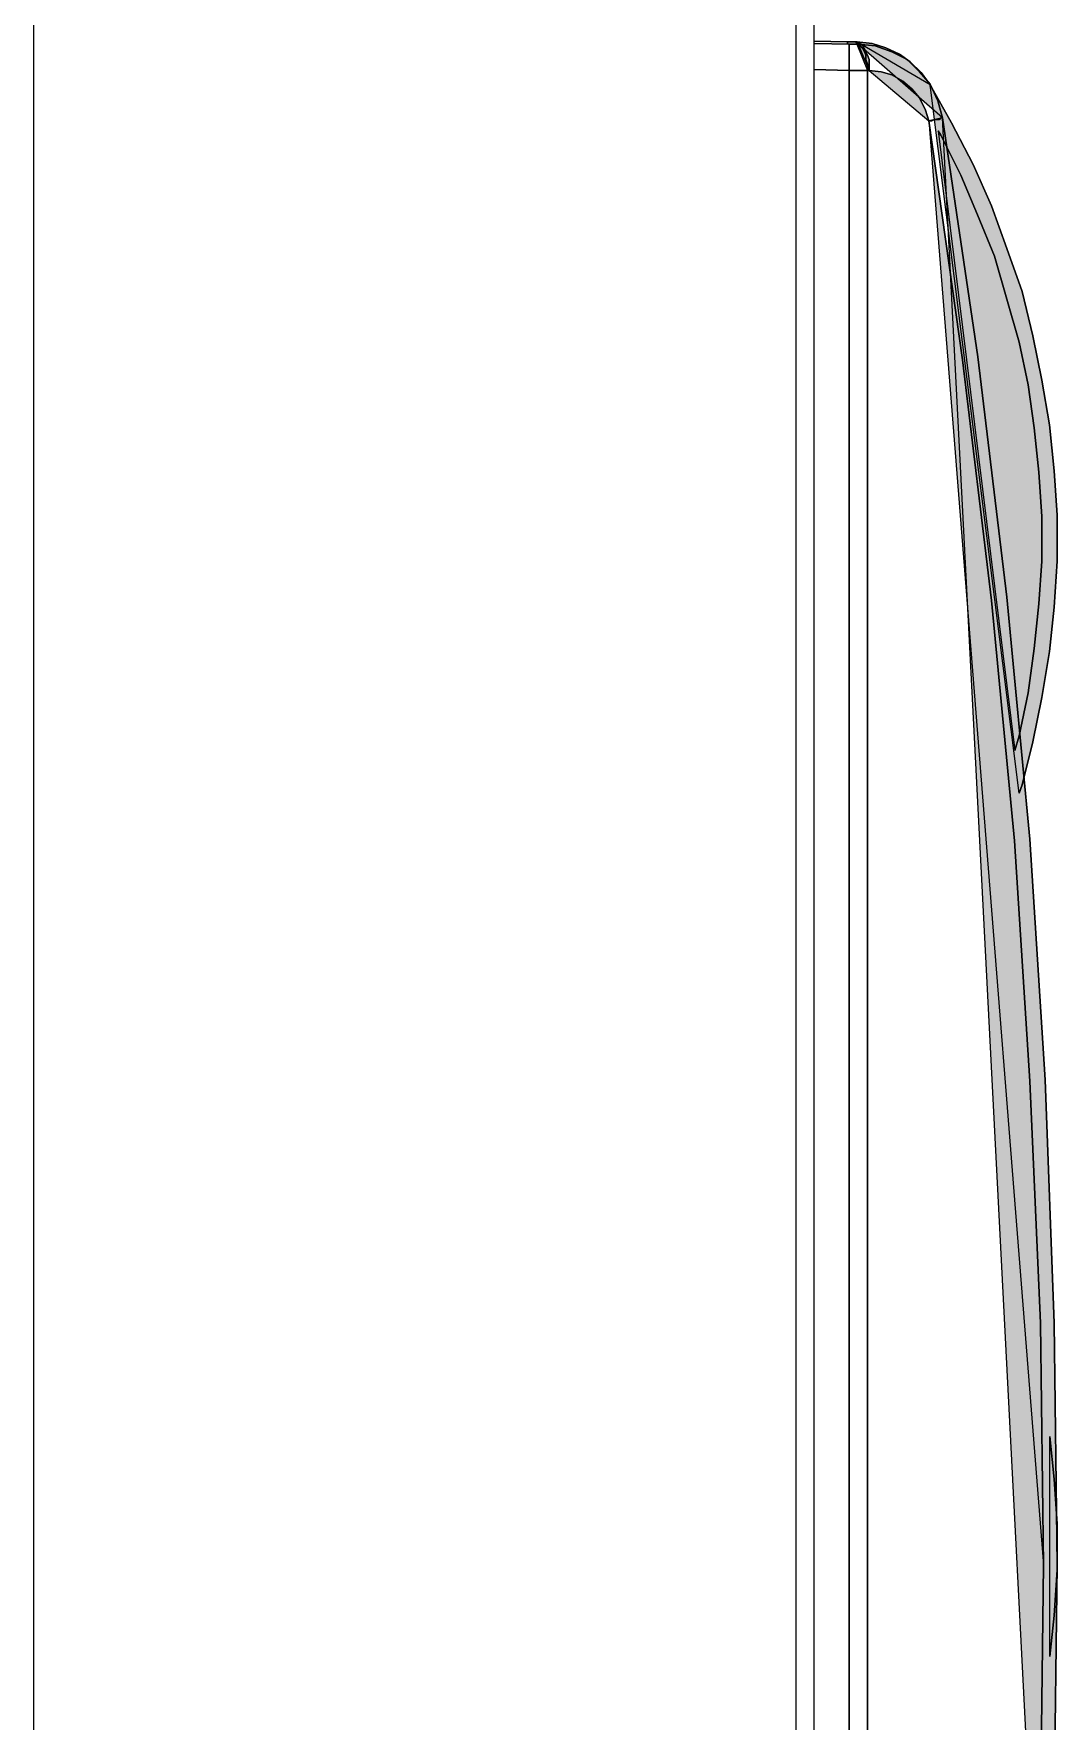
# Model space of a CAD drawing. Header units: centimetres. Extents: x -9.3 to 8.8, y -8.1 to 9.2.
# Drawn here: x 7.633 to 8.813, y 1.165 to 3.108 of the extents above; entities that cross this region are included whole.
import ezdxf

# ---------------------------------------------------------------- set-up
doc = ezdxf.new("R2010")
doc.units = ezdxf.units.CM
doc.header["$MEASUREMENT"] = 0
doc.layers.add('Camada 1', color=7, linetype='Continuous')

msp = doc.modelspace()

# ---------------------------------------------------------------- hatches: boundary and pattern name
at = {"layer": 'Camada 1', "true_color": 0x373435}
h = msp.add_hatch(color=250, dxfattribs=at)
edge = h.paths.add_edge_path()
edge.add_spline(control_points=[(8.5713, 3.09852), (8.5713, 3.09852), (8.53299, 3.09926), (8.53299, 3.09926), (8.53299, 3.09926), (8.5713, 3.09852), (8.5713, 3.09852)], knot_values=[0, 0, 0, 0, 0.5, 0.5, 0.5, 1, 1, 1, 1], degree=3, periodic=1)
h = msp.add_hatch(color=250, dxfattribs=at)
edge = h.paths.add_edge_path()
edge.add_spline(control_points=[(8.5731, 3.09563), (8.5731, 3.09563), (8.53299, 3.09672), (8.53299, 3.09672), (8.53299, 3.09672), (8.5731, 3.09563), (8.5731, 3.09563)], knot_values=[0, 0, 0, 0, 0.5, 0.5, 0.5, 1, 1, 1, 1], degree=3, periodic=1)
h = msp.add_hatch(color=250, dxfattribs=at)
edge = h.paths.add_edge_path()
edge.add_spline(control_points=[(8.5713, 3.09852), (8.5713, 3.09852), (8.5713, 3.09587), (8.5713, 3.09587), (8.5713, 3.09587), (8.5713, 3.09852), (8.5713, 3.09852)], knot_values=[0, 0, 0, 0, 0.5, 0.5, 0.5, 1, 1, 1, 1], degree=3, periodic=1)
h = msp.add_hatch(color=250, dxfattribs=at)
edge = h.paths.add_edge_path()
edge.add_spline(control_points=[(8.58012, 3.09852), (8.58012, 3.09852), (8.5713, 3.09852), (8.5713, 3.09852), (8.5713, 3.09852), (8.58012, 3.09852), (8.58012, 3.09852)], knot_values=[0, 0, 0, 0, 0.5, 0.5, 0.5, 1, 1, 1, 1], degree=3, periodic=1)
h = msp.add_hatch(color=250, dxfattribs=at)
edge = h.paths.add_edge_path()
edge.add_spline(control_points=[(8.5731, 3.09563), (8.5731, 3.09563), (8.5731, 3.06564), (8.5731, 3.06564), (8.5731, 3.06564), (8.5731, 3.09563), (8.5731, 3.09563)], knot_values=[0, 0, 0, 0, 0.5, 0.5, 0.5, 1, 1, 1, 1], degree=3, periodic=1)
h = msp.add_hatch(color=250, dxfattribs=at)
edge = h.paths.add_edge_path()
edge.add_spline(control_points=[(8.58192, 3.09563), (8.58192, 3.09563), (8.5731, 3.09563), (8.5731, 3.09563), (8.5731, 3.09563), (8.58192, 3.09563), (8.58192, 3.09563)], knot_values=[0, 0, 0, 0, 0.5, 0.5, 0.5, 1, 1, 1, 1], degree=3, periodic=1)
h = msp.add_hatch(color=250, dxfattribs=at)
edge = h.paths.add_edge_path()
edge.add_spline(control_points=[(8.58012, 3.09852), (8.58012, 3.09852), (8.58192, 3.09675), (8.58192, 3.09675), (8.58192, 3.09675), (8.58419, 3.09561), (8.58419, 3.09561), (8.58419, 3.09561), (8.58012, 3.09852), (8.58012, 3.09852)], knot_values=[0, 0, 0, 0, 0.3333333, 0.3333333, 0.3333333, 0.6666667, 0.6666667, 0.6666667, 1, 1, 1, 1], degree=3, periodic=1)
h = msp.add_hatch(color=250, dxfattribs=at)
edge = h.paths.add_edge_path()
edge.add_spline(control_points=[(8.58192, 3.09852), (8.58192, 3.09852), (8.58012, 3.09852), (8.58012, 3.09852), (8.58012, 3.09852), (8.58192, 3.09852), (8.58192, 3.09852)], knot_values=[0, 0, 0, 0, 0.5, 0.5, 0.5, 1, 1, 1, 1], degree=3, periodic=1)
h = msp.add_hatch(color=250, dxfattribs=at)
edge = h.paths.add_edge_path()
edge.add_spline(control_points=[(8.58192, 3.09852), (8.58192, 3.09852), (8.58541, 3.09675), (8.58541, 3.09675), (8.58541, 3.09675), (8.58709, 3.0951), (8.58709, 3.0951), (8.58709, 3.0951), (8.58192, 3.09852), (8.58192, 3.09852)], knot_values=[0, 0, 0, 0, 0.3333333, 0.3333333, 0.3333333, 0.6666667, 0.6666667, 0.6666667, 1, 1, 1, 1], degree=3, periodic=1)
h = msp.add_hatch(color=250, dxfattribs=at)
edge = h.paths.add_edge_path()
edge.add_spline(control_points=[(8.66655, 3.04913), (8.66655, 3.04913), (8.656, 3.06324), (8.656, 3.06324), (8.656, 3.06324), (8.64362, 3.07559), (8.64362, 3.07559), (8.64362, 3.07559), (8.63127, 3.08441), (8.63127, 3.08441), (8.63127, 3.08441), (8.6154, 3.09146), (8.6154, 3.09146), (8.6154, 3.09146), (8.59952, 3.09675), (8.59952, 3.09675), (8.59952, 3.09675), (8.58192, 3.09852), (8.58192, 3.09852), (8.58192, 3.09852), (8.66655, 3.04913), (8.66655, 3.04913)], knot_values=[0, 0, 0, 0, 0.1428571, 0.1428571, 0.1428571, 0.2857143, 0.2857143, 0.2857143, 0.4285714, 0.4285714, 0.4285714, 0.5714286, 0.5714286, 0.5714286, 0.7142857, 0.7142857, 0.7142857, 0.8571429, 0.8571429, 0.8571429, 1, 1, 1, 1], degree=3, periodic=1)
h = msp.add_hatch(color=250, dxfattribs=at)
edge = h.paths.add_edge_path()
edge.add_spline(control_points=[(8.58192, 3.09563), (8.58192, 3.09563), (8.58368, 3.09563), (8.58368, 3.09563), (8.58368, 3.09563), (8.58545, 3.09386), (8.58545, 3.09386), (8.58545, 3.09386), (8.58897, 3.09033), (8.58897, 3.09033), (8.58897, 3.09033), (8.59074, 3.08681), (8.59074, 3.08681), (8.59074, 3.08681), (8.5925, 3.08328), (8.5925, 3.08328), (8.5925, 3.08328), (8.5925, 3.07799), (8.5925, 3.07799), (8.5925, 3.07799), (8.59427, 3.0727), (8.59427, 3.0727), (8.59427, 3.0727), (8.59427, 3.06564), (8.59427, 3.06564), (8.59427, 3.06564), (8.58192, 3.09563), (8.58192, 3.09563)], knot_values=[0, 0, 0, 0, 0.1111111, 0.1111111, 0.1111111, 0.2222222, 0.2222222, 0.2222222, 0.3333333, 0.3333333, 0.3333333, 0.4444444, 0.4444444, 0.4444444, 0.5555556, 0.5555556, 0.5555556, 0.6666667, 0.6666667, 0.6666667, 0.7777778, 0.7777778, 0.7777778, 0.8888889, 0.8888889, 0.8888889, 1, 1, 1, 1], degree=3, periodic=1)
h = msp.add_hatch(color=250, dxfattribs=at)
edge = h.paths.add_edge_path()
edge.add_spline(control_points=[(8.58368, 3.09563), (8.58368, 3.09563), (8.58192, 3.09563), (8.58192, 3.09563), (8.58192, 3.09563), (8.58368, 3.09563), (8.58368, 3.09563)], knot_values=[0, 0, 0, 0, 0.5, 0.5, 0.5, 1, 1, 1, 1], degree=3, periodic=1)
h = msp.add_hatch(color=250, dxfattribs=at)
edge = h.paths.add_edge_path()
edge.add_spline(control_points=[(8.58368, 3.09563), (8.58368, 3.09563), (8.58721, 3.09563), (8.58721, 3.09563), (8.58721, 3.09563), (8.58897, 3.09386), (8.58897, 3.09386), (8.58897, 3.09386), (8.59074, 3.09033), (8.59074, 3.09033), (8.59074, 3.09033), (8.5925, 3.08681), (8.5925, 3.08681), (8.5925, 3.08681), (8.59427, 3.08328), (8.59427, 3.08328), (8.59427, 3.08328), (8.59603, 3.07799), (8.59603, 3.07799), (8.59603, 3.07799), (8.59603, 3.06564), (8.59603, 3.06564), (8.59603, 3.06564), (8.58368, 3.09563), (8.58368, 3.09563)], knot_values=[0, 0, 0, 0, 0.125, 0.125, 0.125, 0.25, 0.25, 0.25, 0.375, 0.375, 0.375, 0.5, 0.5, 0.5, 0.625, 0.625, 0.625, 0.75, 0.75, 0.75, 0.875, 0.875, 0.875, 1, 1, 1, 1], degree=3, periodic=1)
h = msp.add_hatch(color=250, dxfattribs=at)
edge = h.paths.add_edge_path()
edge.add_spline(control_points=[(8.6807, 3.01096), (8.6807, 3.01096), (8.6754, 3.03036), (8.6754, 3.03036), (8.6754, 3.03036), (8.66658, 3.04976), (8.66658, 3.04976), (8.66658, 3.04976), (8.65424, 3.06388), (8.65424, 3.06388), (8.65424, 3.06388), (8.64013, 3.07799), (8.64013, 3.07799), (8.64013, 3.07799), (8.62249, 3.08681), (8.62249, 3.08681), (8.62249, 3.08681), (8.60308, 3.09386), (8.60308, 3.09386), (8.60308, 3.09386), (8.58368, 3.09563), (8.58368, 3.09563), (8.58368, 3.09563), (8.6807, 3.01096), (8.6807, 3.01096)], knot_values=[0, 0, 0, 0, 0.125, 0.125, 0.125, 0.25, 0.25, 0.25, 0.375, 0.375, 0.375, 0.5, 0.5, 0.5, 0.625, 0.625, 0.625, 0.75, 0.75, 0.75, 0.875, 0.875, 0.875, 1, 1, 1, 1], degree=3, periodic=1)
h = msp.add_hatch(color=250, dxfattribs=at)
edge = h.paths.add_edge_path()
edge.add_spline(control_points=[(8.53299, 3.06677), (8.53299, 3.06677), (8.5731, 3.06564), (8.5731, 3.06564), (8.5731, 3.06564), (8.53299, 3.06677), (8.53299, 3.06677)], knot_values=[0, 0, 0, 0, 0.5, 0.5, 0.5, 1, 1, 1, 1], degree=3, periodic=1)
h = msp.add_hatch(color=250, dxfattribs=at)
edge = h.paths.add_edge_path()
edge.add_spline(control_points=[(8.5731, 3.06564), (8.5731, 3.06564), (8.5731, -0.37747), (8.5731, -0.37747), (8.5731, -0.37747), (8.5731, 1.09407), (8.5731, 1.09407), (8.5731, 1.09407), (8.5731, -0.37747), (8.5731, -0.37747), (8.5731, -0.37747), (8.5731, 1.09407), (8.5731, 1.09407), (8.5731, 1.09407), (8.5731, -0.37747), (8.5731, -0.37747), (8.5731, -0.37747), (8.5731, 1.09407), (8.5731, 1.09407), (8.5731, 1.09407), (8.5731, -0.37747), (8.5731, -0.37747), (8.5731, -0.37747), (8.5731, 1.09407), (8.5731, 1.09407), (8.5731, 1.09407), (8.5731, 3.06564), (8.5731, 3.06564)], knot_values=[0, 0, 0, 0, 0.1111111, 0.1111111, 0.1111111, 0.2222222, 0.2222222, 0.2222222, 0.3333333, 0.3333333, 0.3333333, 0.4444444, 0.4444444, 0.4444444, 0.5555556, 0.5555556, 0.5555556, 0.6666667, 0.6666667, 0.6666667, 0.7777778, 0.7777778, 0.7777778, 0.8888889, 0.8888889, 0.8888889, 1, 1, 1, 1], degree=3, periodic=1)
h = msp.add_hatch(color=250, dxfattribs=at)
edge = h.paths.add_edge_path()
edge.add_spline(control_points=[(8.5731, 3.06564), (8.5731, 3.06564), (8.59427, 3.06564), (8.59427, 3.06564), (8.59427, 3.06564), (8.5731, 3.06564), (8.5731, 3.06564)], knot_values=[0, 0, 0, 0, 0.5, 0.5, 0.5, 1, 1, 1, 1], degree=3, periodic=1)
h = msp.add_hatch(color=250, dxfattribs=at)
edge = h.paths.add_edge_path()
edge.add_spline(control_points=[(8.59427, -0.37747), (8.59427, -0.37747), (8.59427, 3.06564), (8.59427, 3.06564), (8.59427, 3.06564), (8.59427, -0.37747), (8.59427, -0.37747)], knot_values=[0, 0, 0, 0, 0.5, 0.5, 0.5, 1, 1, 1, 1], degree=3, periodic=1)
h = msp.add_hatch(color=250, dxfattribs=at)
edge = h.paths.add_edge_path()
edge.add_spline(control_points=[(8.59427, 3.06564), (8.59427, 3.06564), (8.59603, 3.06564), (8.59603, 3.06564), (8.59603, 3.06564), (8.59427, 3.06564), (8.59427, 3.06564)], knot_values=[0, 0, 0, 0, 0.5, 0.5, 0.5, 1, 1, 1, 1], degree=3, periodic=1)
h = msp.add_hatch(color=250, dxfattribs=at)
edge = h.paths.add_edge_path()
edge.add_spline(control_points=[(8.59603, 3.06564), (8.59603, 3.06564), (8.61014, 3.06388), (8.61014, 3.06388), (8.61014, 3.06388), (8.62249, 3.06035), (8.62249, 3.06035), (8.62249, 3.06035), (8.63483, 3.05329), (8.63483, 3.05329), (8.63483, 3.05329), (8.64542, 3.04447), (8.64542, 3.04447), (8.64542, 3.04447), (8.65424, 3.03389), (8.65424, 3.03389), (8.65424, 3.03389), (8.66129, 3.01978), (8.66129, 3.01978), (8.66129, 3.01978), (8.66482, 3.00743), (8.66482, 3.00743), (8.66482, 3.00743), (8.59603, 3.06564), (8.59603, 3.06564)], knot_values=[0, 0, 0, 0, 0.125, 0.125, 0.125, 0.25, 0.25, 0.25, 0.375, 0.375, 0.375, 0.5, 0.5, 0.5, 0.625, 0.625, 0.625, 0.75, 0.75, 0.75, 0.875, 0.875, 0.875, 1, 1, 1, 1], degree=3, periodic=1)
h = msp.add_hatch(color=250, dxfattribs=at)
edge = h.paths.add_edge_path()
edge.add_spline(control_points=[(8.66655, 3.04913), (8.66655, 3.04913), (8.66655, 3.04737), (8.66655, 3.04737), (8.66655, 3.04737), (8.66612, 3.04693), (8.66612, 3.04693), (8.66612, 3.04693), (8.66655, 3.04913), (8.66655, 3.04913)], knot_values=[0, 0, 0, 0, 0.3333333, 0.3333333, 0.3333333, 0.6666667, 0.6666667, 0.6666667, 1, 1, 1, 1], degree=3, periodic=1)
h = msp.add_hatch(color=250, dxfattribs=at)
edge = h.paths.add_edge_path()
edge.add_spline(control_points=[(8.76903, 2.23319), (8.76903, 2.23319), (8.77242, 2.24303), (8.77242, 2.24303), (8.77242, 2.24303), (8.78473, 2.29242), (8.78473, 2.29242), (8.78473, 2.29242), (8.79535, 2.34357), (8.79535, 2.34357), (8.79535, 2.34357), (8.80417, 2.39649), (8.80417, 2.39649), (8.80417, 2.39649), (8.80946, 2.44764), (8.80946, 2.44764), (8.80946, 2.44764), (8.81299, 2.50056), (8.81299, 2.50056), (8.81299, 2.50056), (8.81299, 2.55348), (8.81299, 2.55348), (8.81299, 2.55348), (8.80946, 2.60463), (8.80946, 2.60463), (8.80946, 2.60463), (8.80417, 2.65755), (8.80417, 2.65755), (8.80417, 2.65755), (8.79535, 2.7087), (8.79535, 2.7087), (8.79535, 2.7087), (8.78473, 2.75985), (8.78473, 2.75985), (8.78473, 2.75985), (8.77242, 2.811), (8.77242, 2.811), (8.77242, 2.811), (8.75478, 2.86039), (8.75478, 2.86039), (8.75478, 2.86039), (8.73714, 2.90978), (8.73714, 2.90978), (8.73714, 2.90978), (8.71594, 2.95741), (8.71594, 2.95741), (8.71594, 2.95741), (8.69128, 3.00503), (8.69128, 3.00503), (8.69128, 3.00503), (8.66655, 3.04913), (8.66655, 3.04913), (8.66655, 3.04913), (8.76903, 2.23319), (8.76903, 2.23319)], knot_values=[0, 0, 0, 0, 0.0555556, 0.0555556, 0.0555556, 0.1111111, 0.1111111, 0.1111111, 0.1666667, 0.1666667, 0.1666667, 0.2222222, 0.2222222, 0.2222222, 0.2777778, 0.2777778, 0.2777778, 0.3333333, 0.3333333, 0.3333333, 0.3888889, 0.3888889, 0.3888889, 0.4444444, 0.4444444, 0.4444444, 0.5, 0.5, 0.5, 0.5555556, 0.5555556, 0.5555556, 0.6111111, 0.6111111, 0.6111111, 0.6666667, 0.6666667, 0.6666667, 0.7222222, 0.7222222, 0.7222222, 0.7777778, 0.7777778, 0.7777778, 0.8333333, 0.8333333, 0.8333333, 0.8888889, 0.8888889, 0.8888889, 0.9444444, 0.9444444, 0.9444444, 1, 1, 1, 1], degree=3, periodic=1)
h = msp.add_hatch(color=250, dxfattribs=at)
edge = h.paths.add_edge_path()
edge.add_spline(control_points=[(8.6807, 3.01096), (8.6807, 3.01096), (8.67893, 3.01096), (8.67893, 3.01096), (8.67893, 3.01096), (8.67717, 3.0092), (8.67717, 3.0092), (8.67717, 3.0092), (8.67188, 3.0092), (8.67188, 3.0092), (8.67188, 3.0092), (8.66835, 3.00743), (8.66835, 3.00743), (8.66835, 3.00743), (8.66482, 3.00743), (8.66482, 3.00743), (8.66482, 3.00743), (8.6807, 3.01096), (8.6807, 3.01096)], knot_values=[0, 0, 0, 0, 0.1666667, 0.1666667, 0.1666667, 0.3333333, 0.3333333, 0.3333333, 0.5, 0.5, 0.5, 0.6666667, 0.6666667, 0.6666667, 0.8333333, 0.8333333, 0.8333333, 1, 1, 1, 1], degree=3, periodic=1)
h = msp.add_hatch(color=250, dxfattribs=at)
edge = h.paths.add_edge_path()
edge.add_spline(control_points=[(8.66482, 3.00743), (8.66482, 3.00743), (8.70363, 2.73226), (8.70363, 2.73226), (8.70363, 2.73226), (8.73714, 2.45533), (8.73714, 2.45533), (8.73714, 2.45533), (8.7636, 2.1784), (8.7636, 2.1784), (8.7636, 2.1784), (8.78124, 1.90147), (8.78124, 1.90147), (8.78124, 1.90147), (8.79358, 1.62278), (8.79358, 1.62278), (8.79358, 1.62278), (8.79711, 1.34408), (8.79711, 1.34408), (8.79711, 1.34408), (8.79394, 1.09407), (8.79394, 1.09407), (8.79394, 1.09407), (8.79711, 1.34408), (8.79711, 1.34408), (8.79711, 1.34408), (8.66482, 3.00743), (8.66482, 3.00743)], knot_values=[0, 0, 0, 0, 0.1111111, 0.1111111, 0.1111111, 0.2222222, 0.2222222, 0.2222222, 0.3333333, 0.3333333, 0.3333333, 0.4444444, 0.4444444, 0.4444444, 0.5555556, 0.5555556, 0.5555556, 0.6666667, 0.6666667, 0.6666667, 0.7777778, 0.7777778, 0.7777778, 0.8888889, 0.8888889, 0.8888889, 1, 1, 1, 1], degree=3, periodic=1)
h = msp.add_hatch(color=250, dxfattribs=at)
edge = h.paths.add_edge_path()
edge.add_spline(control_points=[(8.67576, 2.99615), (8.67576, 2.99615), (8.6789, 2.99092), (8.6789, 2.99092), (8.6789, 2.99092), (8.70183, 2.94506), (8.70183, 2.94506), (8.70183, 2.94506), (8.72123, 2.8992), (8.72123, 2.8992), (8.72123, 2.8992), (8.74067, 2.85157), (8.74067, 2.85157), (8.74067, 2.85157), (8.75478, 2.80219), (8.75478, 2.80219), (8.75478, 2.80219), (8.76889, 2.7528), (8.76889, 2.7528), (8.76889, 2.7528), (8.77944, 2.70341), (8.77944, 2.70341), (8.77944, 2.70341), (8.78653, 2.65402), (8.78653, 2.65402), (8.78653, 2.65402), (8.79182, 2.60287), (8.79182, 2.60287), (8.79182, 2.60287), (8.79535, 2.55171), (8.79535, 2.55171), (8.79535, 2.55171), (8.79535, 2.50056), (8.79535, 2.50056), (8.79535, 2.50056), (8.79182, 2.45117), (8.79182, 2.45117), (8.79182, 2.45117), (8.78653, 2.40002), (8.78653, 2.40002), (8.78653, 2.40002), (8.77944, 2.34887), (8.77944, 2.34887), (8.77944, 2.34887), (8.76889, 2.29948), (8.76889, 2.29948), (8.76889, 2.29948), (8.76403, 2.28249), (8.76403, 2.28249), (8.76403, 2.28249), (8.67576, 2.99615), (8.67576, 2.99615)], knot_values=[0, 0, 0, 0, 0.0588235, 0.0588235, 0.0588235, 0.1176471, 0.1176471, 0.1176471, 0.1764706, 0.1764706, 0.1764706, 0.2352941, 0.2352941, 0.2352941, 0.2941176, 0.2941176, 0.2941176, 0.3529412, 0.3529412, 0.3529412, 0.4117647, 0.4117647, 0.4117647, 0.4705882, 0.4705882, 0.4705882, 0.5294118, 0.5294118, 0.5294118, 0.5882353, 0.5882353, 0.5882353, 0.6470588, 0.6470588, 0.6470588, 0.7058824, 0.7058824, 0.7058824, 0.7647059, 0.7647059, 0.7647059, 0.8235294, 0.8235294, 0.8235294, 0.8823529, 0.8823529, 0.8823529, 0.9411765, 0.9411765, 0.9411765, 1, 1, 1, 1], degree=3, periodic=1)
h = msp.add_hatch(color=250, dxfattribs=at)
edge = h.paths.add_edge_path()
edge.add_spline(control_points=[(8.79711, 0.7589), (8.79711, 0.7589), (8.79888, 0.7867), (8.79888, 0.7867), (8.79888, 0.7867), (8.80946, 1.06539), (8.80946, 1.06539), (8.80946, 1.06539), (8.81299, 1.34408), (8.81299, 1.34408), (8.81299, 1.34408), (8.80946, 1.62278), (8.80946, 1.62278), (8.80946, 1.62278), (8.79888, 1.90324), (8.79888, 1.90324), (8.79888, 1.90324), (8.78124, 2.18017), (8.78124, 2.18017), (8.78124, 2.18017), (8.75478, 2.45886), (8.75478, 2.45886), (8.75478, 2.45886), (8.72127, 2.73579), (8.72127, 2.73579), (8.72127, 2.73579), (8.6807, 3.01096), (8.6807, 3.01096), (8.6807, 3.01096), (8.72127, 2.73579), (8.72127, 2.73579), (8.72127, 2.73579), (8.6807, 3.01096), (8.6807, 3.01096), (8.6807, 3.01096), (8.79711, 0.7589), (8.79711, 0.7589)], knot_values=[0, 0, 0, 0, 0.0833333, 0.0833333, 0.0833333, 0.1666667, 0.1666667, 0.1666667, 0.25, 0.25, 0.25, 0.3333333, 0.3333333, 0.3333333, 0.4166667, 0.4166667, 0.4166667, 0.5, 0.5, 0.5, 0.5833333, 0.5833333, 0.5833333, 0.6666667, 0.6666667, 0.6666667, 0.75, 0.75, 0.75, 0.8333333, 0.8333333, 0.8333333, 0.9166667, 0.9166667, 0.9166667, 1, 1, 1, 1], degree=3, periodic=1)
h = msp.add_hatch(color=250, dxfattribs=at)
edge = h.paths.add_edge_path()
edge.add_spline(control_points=[(8.80946, 2.59581), (8.80946, 2.59581), (8.80946, 2.59581), (8.80946, 2.59581)], knot_values=[0, 0, 0, 0, 1, 1, 1, 1], degree=3, periodic=1)
h = msp.add_hatch(color=250, dxfattribs=at)
edge = h.paths.add_edge_path()
edge.add_spline(control_points=[(8.80946, 2.45646), (8.80946, 2.45646), (8.80946, 2.45646), (8.80946, 2.45646)], knot_values=[0, 0, 0, 0, 1, 1, 1, 1], degree=3, periodic=1)
h = msp.add_hatch(color=250, dxfattribs=at)
edge = h.paths.add_edge_path()
edge.add_spline(control_points=[(8.8046, 1.23917), (8.8046, 1.23917), (8.80946, 1.28612), (8.80946, 1.28612), (8.80946, 1.28612), (8.81299, 1.33907), (8.81299, 1.33907), (8.81299, 1.33907), (8.81299, 1.39196), (8.81299, 1.39196), (8.81299, 1.39196), (8.80946, 1.44314), (8.80946, 1.44314), (8.80946, 1.44314), (8.80451, 1.4926), (8.80451, 1.4926), (8.80451, 1.4926), (8.8046, 1.23917), (8.8046, 1.23917)], knot_values=[0, 0, 0, 0, 0.1666667, 0.1666667, 0.1666667, 0.3333333, 0.3333333, 0.3333333, 0.5, 0.5, 0.5, 0.6666667, 0.6666667, 0.6666667, 0.8333333, 0.8333333, 0.8333333, 1, 1, 1, 1], degree=3, periodic=1)
h = msp.add_hatch(color=250, dxfattribs=at)
edge = h.paths.add_edge_path()
edge.add_spline(control_points=[(8.80946, 1.43432), (8.80946, 1.43432), (8.80946, 1.43432), (8.80946, 1.43432)], knot_values=[0, 0, 0, 0, 1, 1, 1, 1], degree=3, periodic=1)
h = msp.add_hatch(color=250, dxfattribs=at)
edge = h.paths.add_edge_path()
edge.add_spline(control_points=[(8.80946, 1.29494), (8.80946, 1.29494), (8.80946, 1.29494), (8.80946, 1.29494)], knot_values=[0, 0, 0, 0, 1, 1, 1, 1], degree=3, periodic=1)

# ---------------------------------------------------------------- linework, layer by layer
at = {"layer": 'Camada 1', "color": 250, "lineweight": 25}
for points in [[(7.6334, -2.70228), (7.6334, -2.70228), (7.6334, 8.93939), (7.6334, 8.93939)], [(8.51182, 8.93939), (8.51182, 8.93939), (8.51182, -2.70228), (8.51182, -2.70228)], [(8.53299, -2.70228), (8.53299, -2.70228), (8.53299, 8.93939), (8.53299, 8.93939)], [(8.5713, 3.09852), (8.5713, 3.09852), (8.53299, 3.09926), (8.53299, 3.09926)], [(8.5731, 3.09563), (8.5731, 3.09563), (8.53299, 3.09672), (8.53299, 3.09672)], [(8.5713, 3.09852), (8.5713, 3.09852), (8.5713, 3.09587), (8.5713, 3.09587)], [(8.58012, 3.09852), (8.58012, 3.09852), (8.5713, 3.09852), (8.5713, 3.09852)], [(8.5731, 3.09563), (8.5731, 3.09563), (8.5731, 3.06564), (8.5731, 3.06564)], [(8.58192, 3.09563), (8.58192, 3.09563), (8.5731, 3.09563), (8.5731, 3.09563)], [(8.58192, 3.09852), (8.58192, 3.09852), (8.58012, 3.09852), (8.58012, 3.09852)], [(8.58368, 3.09563), (8.58368, 3.09563), (8.58192, 3.09563), (8.58192, 3.09563)], [(8.53299, 3.06677), (8.53299, 3.06677), (8.5731, 3.06564), (8.5731, 3.06564)], [(8.5731, 3.06564), (8.5731, 3.06564), (8.59427, 3.06564), (8.59427, 3.06564)], [(8.59427, -0.37747), (8.59427, -0.37747), (8.59427, 3.06564), (8.59427, 3.06564)], [(8.59427, 3.06564), (8.59427, 3.06564), (8.59603, 3.06564), (8.59603, 3.06564)], [(8.80946, 2.59581), (8.80946, 2.59581), (8.80946, 2.59581), (8.80946, 2.59581)], [(8.80946, 2.45646), (8.80946, 2.45646), (8.80946, 2.45646), (8.80946, 2.45646)], [(8.80946, 1.43432), (8.80946, 1.43432), (8.80946, 1.43432), (8.80946, 1.43432)], [(8.80946, 1.29494), (8.80946, 1.29494), (8.80946, 1.29494), (8.80946, 1.29494)]]:
    msp.add_open_spline(points, degree=3, dxfattribs=at)
at = {"layer": 'Camada 1', "color": 250}
for points, knots in [([(8.5713, 3.09852), (8.5713, 3.09852), (8.53299, 3.09926), (8.53299, 3.09926), (8.53299, 3.09926), (8.5713, 3.09852), (8.5713, 3.09852)], [0, 0, 0, 0, 0.5, 0.5, 0.5, 1, 1, 1, 1]), ([(8.5731, 3.09563), (8.5731, 3.09563), (8.53299, 3.09672), (8.53299, 3.09672), (8.53299, 3.09672), (8.5731, 3.09563), (8.5731, 3.09563)], [0, 0, 0, 0, 0.5, 0.5, 0.5, 1, 1, 1, 1]), ([(8.5713, 3.09852), (8.5713, 3.09852), (8.5713, 3.09587), (8.5713, 3.09587), (8.5713, 3.09587), (8.5713, 3.09852), (8.5713, 3.09852)], [0, 0, 0, 0, 0.5, 0.5, 0.5, 1, 1, 1, 1]), ([(8.58012, 3.09852), (8.58012, 3.09852), (8.5713, 3.09852), (8.5713, 3.09852), (8.5713, 3.09852), (8.58012, 3.09852), (8.58012, 3.09852)], [0, 0, 0, 0, 0.5, 0.5, 0.5, 1, 1, 1, 1]), ([(8.5731, 3.09563), (8.5731, 3.09563), (8.5731, 3.06564), (8.5731, 3.06564), (8.5731, 3.06564), (8.5731, 3.09563), (8.5731, 3.09563)], [0, 0, 0, 0, 0.5, 0.5, 0.5, 1, 1, 1, 1]), ([(8.58192, 3.09563), (8.58192, 3.09563), (8.5731, 3.09563), (8.5731, 3.09563), (8.5731, 3.09563), (8.58192, 3.09563), (8.58192, 3.09563)], [0, 0, 0, 0, 0.5, 0.5, 0.5, 1, 1, 1, 1]), ([(8.58012, 3.09852), (8.58012, 3.09852), (8.58192, 3.09675), (8.58192, 3.09675), (8.58192, 3.09675), (8.58419, 3.09561), (8.58419, 3.09561), (8.58419, 3.09561), (8.58012, 3.09852), (8.58012, 3.09852)], [0, 0, 0, 0, 0.3333333, 0.3333333, 0.3333333, 0.6666667, 0.6666667, 0.6666667, 1, 1, 1, 1]), ([(8.58192, 3.09852), (8.58192, 3.09852), (8.58012, 3.09852), (8.58012, 3.09852), (8.58012, 3.09852), (8.58192, 3.09852), (8.58192, 3.09852)], [0, 0, 0, 0, 0.5, 0.5, 0.5, 1, 1, 1, 1]), ([(8.58192, 3.09852), (8.58192, 3.09852), (8.58541, 3.09675), (8.58541, 3.09675), (8.58541, 3.09675), (8.58709, 3.0951), (8.58709, 3.0951), (8.58709, 3.0951), (8.58192, 3.09852), (8.58192, 3.09852)], [0, 0, 0, 0, 0.3333333, 0.3333333, 0.3333333, 0.6666667, 0.6666667, 0.6666667, 1, 1, 1, 1]), ([(8.66655, 3.04913), (8.66655, 3.04913), (8.656, 3.06324), (8.656, 3.06324), (8.656, 3.06324), (8.64362, 3.07559), (8.64362, 3.07559), (8.64362, 3.07559), (8.63127, 3.08441), (8.63127, 3.08441), (8.63127, 3.08441), (8.6154, 3.09146), (8.6154, 3.09146), (8.6154, 3.09146), (8.59952, 3.09675), (8.59952, 3.09675), (8.59952, 3.09675), (8.58192, 3.09852), (8.58192, 3.09852), (8.58192, 3.09852), (8.66655, 3.04913), (8.66655, 3.04913)], [0, 0, 0, 0, 0.1428571, 0.1428571, 0.1428571, 0.2857143, 0.2857143, 0.2857143, 0.4285714, 0.4285714, 0.4285714, 0.5714286, 0.5714286, 0.5714286, 0.7142857, 0.7142857, 0.7142857, 0.8571429, 0.8571429, 0.8571429, 1, 1, 1, 1]), ([(8.58192, 3.09563), (8.58192, 3.09563), (8.58368, 3.09563), (8.58368, 3.09563), (8.58368, 3.09563), (8.58545, 3.09386), (8.58545, 3.09386), (8.58545, 3.09386), (8.58897, 3.09033), (8.58897, 3.09033), (8.58897, 3.09033), (8.59074, 3.08681), (8.59074, 3.08681), (8.59074, 3.08681), (8.5925, 3.08328), (8.5925, 3.08328), (8.5925, 3.08328), (8.5925, 3.07799), (8.5925, 3.07799), (8.5925, 3.07799), (8.59427, 3.0727), (8.59427, 3.0727), (8.59427, 3.0727), (8.59427, 3.06564), (8.59427, 3.06564), (8.59427, 3.06564), (8.58192, 3.09563), (8.58192, 3.09563)], [0, 0, 0, 0, 0.1111111, 0.1111111, 0.1111111, 0.2222222, 0.2222222, 0.2222222, 0.3333333, 0.3333333, 0.3333333, 0.4444444, 0.4444444, 0.4444444, 0.5555556, 0.5555556, 0.5555556, 0.6666667, 0.6666667, 0.6666667, 0.7777778, 0.7777778, 0.7777778, 0.8888889, 0.8888889, 0.8888889, 1, 1, 1, 1]), ([(8.58368, 3.09563), (8.58368, 3.09563), (8.58192, 3.09563), (8.58192, 3.09563), (8.58192, 3.09563), (8.58368, 3.09563), (8.58368, 3.09563)], [0, 0, 0, 0, 0.5, 0.5, 0.5, 1, 1, 1, 1]), ([(8.58368, 3.09563), (8.58368, 3.09563), (8.58721, 3.09563), (8.58721, 3.09563), (8.58721, 3.09563), (8.58897, 3.09386), (8.58897, 3.09386), (8.58897, 3.09386), (8.59074, 3.09033), (8.59074, 3.09033), (8.59074, 3.09033), (8.5925, 3.08681), (8.5925, 3.08681), (8.5925, 3.08681), (8.59427, 3.08328), (8.59427, 3.08328), (8.59427, 3.08328), (8.59603, 3.07799), (8.59603, 3.07799), (8.59603, 3.07799), (8.59603, 3.06564), (8.59603, 3.06564), (8.59603, 3.06564), (8.58368, 3.09563), (8.58368, 3.09563)], [0, 0, 0, 0, 0.125, 0.125, 0.125, 0.25, 0.25, 0.25, 0.375, 0.375, 0.375, 0.5, 0.5, 0.5, 0.625, 0.625, 0.625, 0.75, 0.75, 0.75, 0.875, 0.875, 0.875, 1, 1, 1, 1]), ([(8.6807, 3.01096), (8.6807, 3.01096), (8.6754, 3.03036), (8.6754, 3.03036), (8.6754, 3.03036), (8.66658, 3.04976), (8.66658, 3.04976), (8.66658, 3.04976), (8.65424, 3.06388), (8.65424, 3.06388), (8.65424, 3.06388), (8.64013, 3.07799), (8.64013, 3.07799), (8.64013, 3.07799), (8.62249, 3.08681), (8.62249, 3.08681), (8.62249, 3.08681), (8.60308, 3.09386), (8.60308, 3.09386), (8.60308, 3.09386), (8.58368, 3.09563), (8.58368, 3.09563), (8.58368, 3.09563), (8.6807, 3.01096), (8.6807, 3.01096)], [0, 0, 0, 0, 0.125, 0.125, 0.125, 0.25, 0.25, 0.25, 0.375, 0.375, 0.375, 0.5, 0.5, 0.5, 0.625, 0.625, 0.625, 0.75, 0.75, 0.75, 0.875, 0.875, 0.875, 1, 1, 1, 1]), ([(8.53299, 3.06677), (8.53299, 3.06677), (8.5731, 3.06564), (8.5731, 3.06564), (8.5731, 3.06564), (8.53299, 3.06677), (8.53299, 3.06677)], [0, 0, 0, 0, 0.5, 0.5, 0.5, 1, 1, 1, 1]), ([(8.5731, 3.06564), (8.5731, 3.06564), (8.5731, -0.37747), (8.5731, -0.37747), (8.5731, -0.37747), (8.5731, 1.09407), (8.5731, 1.09407), (8.5731, 1.09407), (8.5731, -0.37747), (8.5731, -0.37747), (8.5731, -0.37747), (8.5731, 1.09407), (8.5731, 1.09407), (8.5731, 1.09407), (8.5731, -0.37747), (8.5731, -0.37747), (8.5731, -0.37747), (8.5731, 1.09407), (8.5731, 1.09407), (8.5731, 1.09407), (8.5731, -0.37747), (8.5731, -0.37747), (8.5731, -0.37747), (8.5731, 1.09407), (8.5731, 1.09407), (8.5731, 1.09407), (8.5731, 3.06564), (8.5731, 3.06564)], [0, 0, 0, 0, 0.1111111, 0.1111111, 0.1111111, 0.2222222, 0.2222222, 0.2222222, 0.3333333, 0.3333333, 0.3333333, 0.4444444, 0.4444444, 0.4444444, 0.5555556, 0.5555556, 0.5555556, 0.6666667, 0.6666667, 0.6666667, 0.7777778, 0.7777778, 0.7777778, 0.8888889, 0.8888889, 0.8888889, 1, 1, 1, 1]), ([(8.5731, 3.06564), (8.5731, 3.06564), (8.59427, 3.06564), (8.59427, 3.06564), (8.59427, 3.06564), (8.5731, 3.06564), (8.5731, 3.06564)], [0, 0, 0, 0, 0.5, 0.5, 0.5, 1, 1, 1, 1]), ([(8.59427, -0.37747), (8.59427, -0.37747), (8.59427, 3.06564), (8.59427, 3.06564), (8.59427, 3.06564), (8.59427, -0.37747), (8.59427, -0.37747)], [0, 0, 0, 0, 0.5, 0.5, 0.5, 1, 1, 1, 1]), ([(8.59427, 3.06564), (8.59427, 3.06564), (8.59603, 3.06564), (8.59603, 3.06564), (8.59603, 3.06564), (8.59427, 3.06564), (8.59427, 3.06564)], [0, 0, 0, 0, 0.5, 0.5, 0.5, 1, 1, 1, 1]), ([(8.59603, 3.06564), (8.59603, 3.06564), (8.61014, 3.06388), (8.61014, 3.06388), (8.61014, 3.06388), (8.62249, 3.06035), (8.62249, 3.06035), (8.62249, 3.06035), (8.63483, 3.05329), (8.63483, 3.05329), (8.63483, 3.05329), (8.64542, 3.04447), (8.64542, 3.04447), (8.64542, 3.04447), (8.65424, 3.03389), (8.65424, 3.03389), (8.65424, 3.03389), (8.66129, 3.01978), (8.66129, 3.01978), (8.66129, 3.01978), (8.66482, 3.00743), (8.66482, 3.00743), (8.66482, 3.00743), (8.59603, 3.06564), (8.59603, 3.06564)], [0, 0, 0, 0, 0.125, 0.125, 0.125, 0.25, 0.25, 0.25, 0.375, 0.375, 0.375, 0.5, 0.5, 0.5, 0.625, 0.625, 0.625, 0.75, 0.75, 0.75, 0.875, 0.875, 0.875, 1, 1, 1, 1]), ([(8.66655, 3.04913), (8.66655, 3.04913), (8.66655, 3.04737), (8.66655, 3.04737), (8.66655, 3.04737), (8.66612, 3.04693), (8.66612, 3.04693), (8.66612, 3.04693), (8.66655, 3.04913), (8.66655, 3.04913)], [0, 0, 0, 0, 0.3333333, 0.3333333, 0.3333333, 0.6666667, 0.6666667, 0.6666667, 1, 1, 1, 1]), ([(8.76903, 2.23319), (8.76903, 2.23319), (8.77242, 2.24303), (8.77242, 2.24303), (8.77242, 2.24303), (8.78473, 2.29242), (8.78473, 2.29242), (8.78473, 2.29242), (8.79535, 2.34357), (8.79535, 2.34357), (8.79535, 2.34357), (8.80417, 2.39649), (8.80417, 2.39649), (8.80417, 2.39649), (8.80946, 2.44764), (8.80946, 2.44764), (8.80946, 2.44764), (8.81299, 2.50056), (8.81299, 2.50056), (8.81299, 2.50056), (8.81299, 2.55348), (8.81299, 2.55348), (8.81299, 2.55348), (8.80946, 2.60463), (8.80946, 2.60463), (8.80946, 2.60463), (8.80417, 2.65755), (8.80417, 2.65755), (8.80417, 2.65755), (8.79535, 2.7087), (8.79535, 2.7087), (8.79535, 2.7087), (8.78473, 2.75985), (8.78473, 2.75985), (8.78473, 2.75985), (8.77242, 2.811), (8.77242, 2.811), (8.77242, 2.811), (8.75478, 2.86039), (8.75478, 2.86039), (8.75478, 2.86039), (8.73714, 2.90978), (8.73714, 2.90978), (8.73714, 2.90978), (8.71594, 2.95741), (8.71594, 2.95741), (8.71594, 2.95741), (8.69128, 3.00503), (8.69128, 3.00503), (8.69128, 3.00503), (8.66655, 3.04913), (8.66655, 3.04913), (8.66655, 3.04913), (8.76903, 2.23319), (8.76903, 2.23319)], [0, 0, 0, 0, 0.0555556, 0.0555556, 0.0555556, 0.1111111, 0.1111111, 0.1111111, 0.1666667, 0.1666667, 0.1666667, 0.2222222, 0.2222222, 0.2222222, 0.2777778, 0.2777778, 0.2777778, 0.3333333, 0.3333333, 0.3333333, 0.3888889, 0.3888889, 0.3888889, 0.4444444, 0.4444444, 0.4444444, 0.5, 0.5, 0.5, 0.5555556, 0.5555556, 0.5555556, 0.6111111, 0.6111111, 0.6111111, 0.6666667, 0.6666667, 0.6666667, 0.7222222, 0.7222222, 0.7222222, 0.7777778, 0.7777778, 0.7777778, 0.8333333, 0.8333333, 0.8333333, 0.8888889, 0.8888889, 0.8888889, 0.9444444, 0.9444444, 0.9444444, 1, 1, 1, 1]), ([(8.6807, 3.01096), (8.6807, 3.01096), (8.67893, 3.01096), (8.67893, 3.01096), (8.67893, 3.01096), (8.67717, 3.0092), (8.67717, 3.0092), (8.67717, 3.0092), (8.67188, 3.0092), (8.67188, 3.0092), (8.67188, 3.0092), (8.66835, 3.00743), (8.66835, 3.00743), (8.66835, 3.00743), (8.66482, 3.00743), (8.66482, 3.00743), (8.66482, 3.00743), (8.6807, 3.01096), (8.6807, 3.01096)], [0, 0, 0, 0, 0.1666667, 0.1666667, 0.1666667, 0.3333333, 0.3333333, 0.3333333, 0.5, 0.5, 0.5, 0.6666667, 0.6666667, 0.6666667, 0.8333333, 0.8333333, 0.8333333, 1, 1, 1, 1]), ([(8.66482, 3.00743), (8.66482, 3.00743), (8.70363, 2.73226), (8.70363, 2.73226), (8.70363, 2.73226), (8.73714, 2.45533), (8.73714, 2.45533), (8.73714, 2.45533), (8.7636, 2.1784), (8.7636, 2.1784), (8.7636, 2.1784), (8.78124, 1.90147), (8.78124, 1.90147), (8.78124, 1.90147), (8.79358, 1.62278), (8.79358, 1.62278), (8.79358, 1.62278), (8.79711, 1.34408), (8.79711, 1.34408), (8.79711, 1.34408), (8.79394, 1.09407), (8.79394, 1.09407), (8.79394, 1.09407), (8.79711, 1.34408), (8.79711, 1.34408), (8.79711, 1.34408), (8.66482, 3.00743), (8.66482, 3.00743)], [0, 0, 0, 0, 0.1111111, 0.1111111, 0.1111111, 0.2222222, 0.2222222, 0.2222222, 0.3333333, 0.3333333, 0.3333333, 0.4444444, 0.4444444, 0.4444444, 0.5555556, 0.5555556, 0.5555556, 0.6666667, 0.6666667, 0.6666667, 0.7777778, 0.7777778, 0.7777778, 0.8888889, 0.8888889, 0.8888889, 1, 1, 1, 1]), ([(8.67576, 2.99615), (8.67576, 2.99615), (8.6789, 2.99092), (8.6789, 2.99092), (8.6789, 2.99092), (8.70183, 2.94506), (8.70183, 2.94506), (8.70183, 2.94506), (8.72123, 2.8992), (8.72123, 2.8992), (8.72123, 2.8992), (8.74067, 2.85157), (8.74067, 2.85157), (8.74067, 2.85157), (8.75478, 2.80219), (8.75478, 2.80219), (8.75478, 2.80219), (8.76889, 2.7528), (8.76889, 2.7528), (8.76889, 2.7528), (8.77944, 2.70341), (8.77944, 2.70341), (8.77944, 2.70341), (8.78653, 2.65402), (8.78653, 2.65402), (8.78653, 2.65402), (8.79182, 2.60287), (8.79182, 2.60287), (8.79182, 2.60287), (8.79535, 2.55171), (8.79535, 2.55171), (8.79535, 2.55171), (8.79535, 2.50056), (8.79535, 2.50056), (8.79535, 2.50056), (8.79182, 2.45117), (8.79182, 2.45117), (8.79182, 2.45117), (8.78653, 2.40002), (8.78653, 2.40002), (8.78653, 2.40002), (8.77944, 2.34887), (8.77944, 2.34887), (8.77944, 2.34887), (8.76889, 2.29948), (8.76889, 2.29948), (8.76889, 2.29948), (8.76403, 2.28249), (8.76403, 2.28249), (8.76403, 2.28249), (8.67576, 2.99615), (8.67576, 2.99615)], [0, 0, 0, 0, 0.0588235, 0.0588235, 0.0588235, 0.1176471, 0.1176471, 0.1176471, 0.1764706, 0.1764706, 0.1764706, 0.2352941, 0.2352941, 0.2352941, 0.2941176, 0.2941176, 0.2941176, 0.3529412, 0.3529412, 0.3529412, 0.4117647, 0.4117647, 0.4117647, 0.4705882, 0.4705882, 0.4705882, 0.5294118, 0.5294118, 0.5294118, 0.5882353, 0.5882353, 0.5882353, 0.6470588, 0.6470588, 0.6470588, 0.7058824, 0.7058824, 0.7058824, 0.7647059, 0.7647059, 0.7647059, 0.8235294, 0.8235294, 0.8235294, 0.8823529, 0.8823529, 0.8823529, 0.9411765, 0.9411765, 0.9411765, 1, 1, 1, 1]), ([(8.79711, 0.7589), (8.79711, 0.7589), (8.79888, 0.7867), (8.79888, 0.7867), (8.79888, 0.7867), (8.80946, 1.06539), (8.80946, 1.06539), (8.80946, 1.06539), (8.81299, 1.34408), (8.81299, 1.34408), (8.81299, 1.34408), (8.80946, 1.62278), (8.80946, 1.62278), (8.80946, 1.62278), (8.79888, 1.90324), (8.79888, 1.90324), (8.79888, 1.90324), (8.78124, 2.18017), (8.78124, 2.18017), (8.78124, 2.18017), (8.75478, 2.45886), (8.75478, 2.45886), (8.75478, 2.45886), (8.72127, 2.73579), (8.72127, 2.73579), (8.72127, 2.73579), (8.6807, 3.01096), (8.6807, 3.01096), (8.6807, 3.01096), (8.72127, 2.73579), (8.72127, 2.73579), (8.72127, 2.73579), (8.6807, 3.01096), (8.6807, 3.01096), (8.6807, 3.01096), (8.79711, 0.7589), (8.79711, 0.7589)], [0, 0, 0, 0, 0.0833333, 0.0833333, 0.0833333, 0.1666667, 0.1666667, 0.1666667, 0.25, 0.25, 0.25, 0.3333333, 0.3333333, 0.3333333, 0.4166667, 0.4166667, 0.4166667, 0.5, 0.5, 0.5, 0.5833333, 0.5833333, 0.5833333, 0.6666667, 0.6666667, 0.6666667, 0.75, 0.75, 0.75, 0.8333333, 0.8333333, 0.8333333, 0.9166667, 0.9166667, 0.9166667, 1, 1, 1, 1]), ([(8.8046, 1.23917), (8.8046, 1.23917), (8.80946, 1.28612), (8.80946, 1.28612), (8.80946, 1.28612), (8.81299, 1.33907), (8.81299, 1.33907), (8.81299, 1.33907), (8.81299, 1.39196), (8.81299, 1.39196), (8.81299, 1.39196), (8.80946, 1.44314), (8.80946, 1.44314), (8.80946, 1.44314), (8.80451, 1.4926), (8.80451, 1.4926), (8.80451, 1.4926), (8.8046, 1.23917), (8.8046, 1.23917)], [0, 0, 0, 0, 0.1666667, 0.1666667, 0.1666667, 0.3333333, 0.3333333, 0.3333333, 0.5, 0.5, 0.5, 0.6666667, 0.6666667, 0.6666667, 0.8333333, 0.8333333, 0.8333333, 1, 1, 1, 1])]:
    msp.add_open_spline(points, degree=3, knots=knots, dxfattribs=at)
at = {"layer": 'Camada 1', "color": 250, "lineweight": 25}
for points, knots in [([(8.58012, 3.09852), (8.58012, 3.09852), (8.58192, 3.09675), (8.58192, 3.09675), (8.58192, 3.09675), (8.58419, 3.09561), (8.58419, 3.09561)], [0, 0, 0, 0, 0.5, 0.5, 0.5, 1, 1, 1, 1]), ([(8.58192, 3.09852), (8.58192, 3.09852), (8.58541, 3.09675), (8.58541, 3.09675), (8.58541, 3.09675), (8.58709, 3.0951), (8.58709, 3.0951)], [0, 0, 0, 0, 0.5, 0.5, 0.5, 1, 1, 1, 1]), ([(8.66655, 3.04913), (8.66655, 3.04913), (8.656, 3.06324), (8.656, 3.06324), (8.656, 3.06324), (8.64362, 3.07559), (8.64362, 3.07559), (8.64362, 3.07559), (8.63127, 3.08441), (8.63127, 3.08441), (8.63127, 3.08441), (8.6154, 3.09146), (8.6154, 3.09146), (8.6154, 3.09146), (8.59952, 3.09675), (8.59952, 3.09675), (8.59952, 3.09675), (8.58192, 3.09852), (8.58192, 3.09852)], [0, 0, 0, 0, 0.1666667, 0.1666667, 0.1666667, 0.3333333, 0.3333333, 0.3333333, 0.5, 0.5, 0.5, 0.6666667, 0.6666667, 0.6666667, 0.8333333, 0.8333333, 0.8333333, 1, 1, 1, 1]), ([(8.58192, 3.09563), (8.58192, 3.09563), (8.58368, 3.09563), (8.58368, 3.09563), (8.58368, 3.09563), (8.58545, 3.09386), (8.58545, 3.09386), (8.58545, 3.09386), (8.58897, 3.09033), (8.58897, 3.09033), (8.58897, 3.09033), (8.59074, 3.08681), (8.59074, 3.08681), (8.59074, 3.08681), (8.5925, 3.08328), (8.5925, 3.08328), (8.5925, 3.08328), (8.5925, 3.07799), (8.5925, 3.07799), (8.5925, 3.07799), (8.59427, 3.0727), (8.59427, 3.0727), (8.59427, 3.0727), (8.59427, 3.06564), (8.59427, 3.06564)], [0, 0, 0, 0, 0.125, 0.125, 0.125, 0.25, 0.25, 0.25, 0.375, 0.375, 0.375, 0.5, 0.5, 0.5, 0.625, 0.625, 0.625, 0.75, 0.75, 0.75, 0.875, 0.875, 0.875, 1, 1, 1, 1]), ([(8.58368, 3.09563), (8.58368, 3.09563), (8.58721, 3.09563), (8.58721, 3.09563), (8.58721, 3.09563), (8.58897, 3.09386), (8.58897, 3.09386), (8.58897, 3.09386), (8.59074, 3.09033), (8.59074, 3.09033), (8.59074, 3.09033), (8.5925, 3.08681), (8.5925, 3.08681), (8.5925, 3.08681), (8.59427, 3.08328), (8.59427, 3.08328), (8.59427, 3.08328), (8.59603, 3.07799), (8.59603, 3.07799), (8.59603, 3.07799), (8.59603, 3.06564), (8.59603, 3.06564)], [0, 0, 0, 0, 0.1428571, 0.1428571, 0.1428571, 0.2857143, 0.2857143, 0.2857143, 0.4285714, 0.4285714, 0.4285714, 0.5714286, 0.5714286, 0.5714286, 0.7142857, 0.7142857, 0.7142857, 0.8571429, 0.8571429, 0.8571429, 1, 1, 1, 1]), ([(8.6807, 3.01096), (8.6807, 3.01096), (8.6754, 3.03036), (8.6754, 3.03036), (8.6754, 3.03036), (8.66658, 3.04976), (8.66658, 3.04976), (8.66658, 3.04976), (8.65424, 3.06388), (8.65424, 3.06388), (8.65424, 3.06388), (8.64013, 3.07799), (8.64013, 3.07799), (8.64013, 3.07799), (8.62249, 3.08681), (8.62249, 3.08681), (8.62249, 3.08681), (8.60308, 3.09386), (8.60308, 3.09386), (8.60308, 3.09386), (8.58368, 3.09563), (8.58368, 3.09563)], [0, 0, 0, 0, 0.1428571, 0.1428571, 0.1428571, 0.2857143, 0.2857143, 0.2857143, 0.4285714, 0.4285714, 0.4285714, 0.5714286, 0.5714286, 0.5714286, 0.7142857, 0.7142857, 0.7142857, 0.8571429, 0.8571429, 0.8571429, 1, 1, 1, 1]), ([(8.5731, 3.06564), (8.5731, 3.06564), (8.5731, -0.37747), (8.5731, -0.37747), (8.5731, -0.37747), (8.5731, 1.09407), (8.5731, 1.09407), (8.5731, 1.09407), (8.5731, -0.37747), (8.5731, -0.37747), (8.5731, -0.37747), (8.5731, 1.09407), (8.5731, 1.09407), (8.5731, 1.09407), (8.5731, -0.37747), (8.5731, -0.37747), (8.5731, -0.37747), (8.5731, 1.09407), (8.5731, 1.09407), (8.5731, 1.09407), (8.5731, -0.37747), (8.5731, -0.37747), (8.5731, -0.37747), (8.5731, 1.09407), (8.5731, 1.09407)], [0, 0, 0, 0, 0.125, 0.125, 0.125, 0.25, 0.25, 0.25, 0.375, 0.375, 0.375, 0.5, 0.5, 0.5, 0.625, 0.625, 0.625, 0.75, 0.75, 0.75, 0.875, 0.875, 0.875, 1, 1, 1, 1]), ([(8.59603, 3.06564), (8.59603, 3.06564), (8.61014, 3.06388), (8.61014, 3.06388), (8.61014, 3.06388), (8.62249, 3.06035), (8.62249, 3.06035), (8.62249, 3.06035), (8.63483, 3.05329), (8.63483, 3.05329), (8.63483, 3.05329), (8.64542, 3.04447), (8.64542, 3.04447), (8.64542, 3.04447), (8.65424, 3.03389), (8.65424, 3.03389), (8.65424, 3.03389), (8.66129, 3.01978), (8.66129, 3.01978), (8.66129, 3.01978), (8.66482, 3.00743), (8.66482, 3.00743)], [0, 0, 0, 0, 0.1428571, 0.1428571, 0.1428571, 0.2857143, 0.2857143, 0.2857143, 0.4285714, 0.4285714, 0.4285714, 0.5714286, 0.5714286, 0.5714286, 0.7142857, 0.7142857, 0.7142857, 0.8571429, 0.8571429, 0.8571429, 1, 1, 1, 1]), ([(8.66655, 3.04913), (8.66655, 3.04913), (8.66655, 3.04737), (8.66655, 3.04737), (8.66655, 3.04737), (8.66612, 3.04693), (8.66612, 3.04693)], [0, 0, 0, 0, 0.5, 0.5, 0.5, 1, 1, 1, 1]), ([(8.76903, 2.23319), (8.76903, 2.23319), (8.77242, 2.24303), (8.77242, 2.24303), (8.77242, 2.24303), (8.78473, 2.29242), (8.78473, 2.29242), (8.78473, 2.29242), (8.79535, 2.34357), (8.79535, 2.34357), (8.79535, 2.34357), (8.80417, 2.39649), (8.80417, 2.39649), (8.80417, 2.39649), (8.80946, 2.44764), (8.80946, 2.44764), (8.80946, 2.44764), (8.81299, 2.50056), (8.81299, 2.50056), (8.81299, 2.50056), (8.81299, 2.55348), (8.81299, 2.55348), (8.81299, 2.55348), (8.80946, 2.60463), (8.80946, 2.60463), (8.80946, 2.60463), (8.80417, 2.65755), (8.80417, 2.65755), (8.80417, 2.65755), (8.79535, 2.7087), (8.79535, 2.7087), (8.79535, 2.7087), (8.78473, 2.75985), (8.78473, 2.75985), (8.78473, 2.75985), (8.77242, 2.811), (8.77242, 2.811), (8.77242, 2.811), (8.75478, 2.86039), (8.75478, 2.86039), (8.75478, 2.86039), (8.73714, 2.90978), (8.73714, 2.90978), (8.73714, 2.90978), (8.71594, 2.95741), (8.71594, 2.95741), (8.71594, 2.95741), (8.69128, 3.00503), (8.69128, 3.00503), (8.69128, 3.00503), (8.66655, 3.04913), (8.66655, 3.04913)], [0, 0, 0, 0, 0.0588235, 0.0588235, 0.0588235, 0.1176471, 0.1176471, 0.1176471, 0.1764706, 0.1764706, 0.1764706, 0.2352941, 0.2352941, 0.2352941, 0.2941176, 0.2941176, 0.2941176, 0.3529412, 0.3529412, 0.3529412, 0.4117647, 0.4117647, 0.4117647, 0.4705882, 0.4705882, 0.4705882, 0.5294118, 0.5294118, 0.5294118, 0.5882353, 0.5882353, 0.5882353, 0.6470588, 0.6470588, 0.6470588, 0.7058824, 0.7058824, 0.7058824, 0.7647059, 0.7647059, 0.7647059, 0.8235294, 0.8235294, 0.8235294, 0.8823529, 0.8823529, 0.8823529, 0.9411765, 0.9411765, 0.9411765, 1, 1, 1, 1]), ([(8.6807, 3.01096), (8.6807, 3.01096), (8.67893, 3.01096), (8.67893, 3.01096), (8.67893, 3.01096), (8.67717, 3.0092), (8.67717, 3.0092), (8.67717, 3.0092), (8.67188, 3.0092), (8.67188, 3.0092), (8.67188, 3.0092), (8.66835, 3.00743), (8.66835, 3.00743), (8.66835, 3.00743), (8.66482, 3.00743), (8.66482, 3.00743)], [0, 0, 0, 0, 0.2, 0.2, 0.2, 0.4, 0.4, 0.4, 0.6, 0.6, 0.6, 0.8, 0.8, 0.8, 1, 1, 1, 1]), ([(8.66482, 3.00743), (8.66482, 3.00743), (8.70363, 2.73226), (8.70363, 2.73226), (8.70363, 2.73226), (8.73714, 2.45533), (8.73714, 2.45533), (8.73714, 2.45533), (8.7636, 2.1784), (8.7636, 2.1784), (8.7636, 2.1784), (8.78124, 1.90147), (8.78124, 1.90147), (8.78124, 1.90147), (8.79358, 1.62278), (8.79358, 1.62278), (8.79358, 1.62278), (8.79711, 1.34408), (8.79711, 1.34408), (8.79711, 1.34408), (8.79394, 1.09407), (8.79394, 1.09407), (8.79394, 1.09407), (8.79711, 1.34408), (8.79711, 1.34408)], [0, 0, 0, 0, 0.125, 0.125, 0.125, 0.25, 0.25, 0.25, 0.375, 0.375, 0.375, 0.5, 0.5, 0.5, 0.625, 0.625, 0.625, 0.75, 0.75, 0.75, 0.875, 0.875, 0.875, 1, 1, 1, 1]), ([(8.67576, 2.99615), (8.67576, 2.99615), (8.6789, 2.99092), (8.6789, 2.99092), (8.6789, 2.99092), (8.70183, 2.94506), (8.70183, 2.94506), (8.70183, 2.94506), (8.72123, 2.8992), (8.72123, 2.8992), (8.72123, 2.8992), (8.74067, 2.85157), (8.74067, 2.85157), (8.74067, 2.85157), (8.75478, 2.80219), (8.75478, 2.80219), (8.75478, 2.80219), (8.76889, 2.7528), (8.76889, 2.7528), (8.76889, 2.7528), (8.77944, 2.70341), (8.77944, 2.70341), (8.77944, 2.70341), (8.78653, 2.65402), (8.78653, 2.65402), (8.78653, 2.65402), (8.79182, 2.60287), (8.79182, 2.60287), (8.79182, 2.60287), (8.79535, 2.55171), (8.79535, 2.55171), (8.79535, 2.55171), (8.79535, 2.50056), (8.79535, 2.50056), (8.79535, 2.50056), (8.79182, 2.45117), (8.79182, 2.45117), (8.79182, 2.45117), (8.78653, 2.40002), (8.78653, 2.40002), (8.78653, 2.40002), (8.77944, 2.34887), (8.77944, 2.34887), (8.77944, 2.34887), (8.76889, 2.29948), (8.76889, 2.29948), (8.76889, 2.29948), (8.76403, 2.28249), (8.76403, 2.28249)], [0, 0, 0, 0, 0.0625, 0.0625, 0.0625, 0.125, 0.125, 0.125, 0.1875, 0.1875, 0.1875, 0.25, 0.25, 0.25, 0.3125, 0.3125, 0.3125, 0.375, 0.375, 0.375, 0.4375, 0.4375, 0.4375, 0.5, 0.5, 0.5, 0.5625, 0.5625, 0.5625, 0.625, 0.625, 0.625, 0.6875, 0.6875, 0.6875, 0.75, 0.75, 0.75, 0.8125, 0.8125, 0.8125, 0.875, 0.875, 0.875, 0.9375, 0.9375, 0.9375, 1, 1, 1, 1]), ([(8.79711, 0.7589), (8.79711, 0.7589), (8.79888, 0.7867), (8.79888, 0.7867), (8.79888, 0.7867), (8.80946, 1.06539), (8.80946, 1.06539), (8.80946, 1.06539), (8.81299, 1.34408), (8.81299, 1.34408), (8.81299, 1.34408), (8.80946, 1.62278), (8.80946, 1.62278), (8.80946, 1.62278), (8.79888, 1.90324), (8.79888, 1.90324), (8.79888, 1.90324), (8.78124, 2.18017), (8.78124, 2.18017), (8.78124, 2.18017), (8.75478, 2.45886), (8.75478, 2.45886), (8.75478, 2.45886), (8.72127, 2.73579), (8.72127, 2.73579), (8.72127, 2.73579), (8.6807, 3.01096), (8.6807, 3.01096), (8.6807, 3.01096), (8.72127, 2.73579), (8.72127, 2.73579), (8.72127, 2.73579), (8.6807, 3.01096), (8.6807, 3.01096)], [0, 0, 0, 0, 0.0909091, 0.0909091, 0.0909091, 0.1818182, 0.1818182, 0.1818182, 0.2727273, 0.2727273, 0.2727273, 0.3636364, 0.3636364, 0.3636364, 0.4545455, 0.4545455, 0.4545455, 0.5454545, 0.5454545, 0.5454545, 0.6363636, 0.6363636, 0.6363636, 0.7272727, 0.7272727, 0.7272727, 0.8181818, 0.8181818, 0.8181818, 0.9090909, 0.9090909, 0.9090909, 1, 1, 1, 1]), ([(8.8046, 1.23917), (8.8046, 1.23917), (8.80946, 1.28612), (8.80946, 1.28612), (8.80946, 1.28612), (8.81299, 1.33907), (8.81299, 1.33907), (8.81299, 1.33907), (8.81299, 1.39196), (8.81299, 1.39196), (8.81299, 1.39196), (8.80946, 1.44314), (8.80946, 1.44314), (8.80946, 1.44314), (8.80451, 1.4926), (8.80451, 1.4926)], [0, 0, 0, 0, 0.2, 0.2, 0.2, 0.4, 0.4, 0.4, 0.6, 0.6, 0.6, 0.8, 0.8, 0.8, 1, 1, 1, 1])]:
    msp.add_open_spline(points, degree=3, knots=knots, dxfattribs=at)
at = {"layer": 'Camada 1', "color": 250}
for points in [[(8.80946, 2.59581), (8.80946, 2.59581), (8.80946, 2.59581), (8.80946, 2.59581)], [(8.80946, 2.45646), (8.80946, 2.45646), (8.80946, 2.45646), (8.80946, 2.45646)], [(8.80946, 1.43432), (8.80946, 1.43432), (8.80946, 1.43432), (8.80946, 1.43432)], [(8.80946, 1.29494), (8.80946, 1.29494), (8.80946, 1.29494), (8.80946, 1.29494)]]:
    msp.add_open_spline(points, degree=3, dxfattribs=at)

doc.saveas('drawing.dxf')
